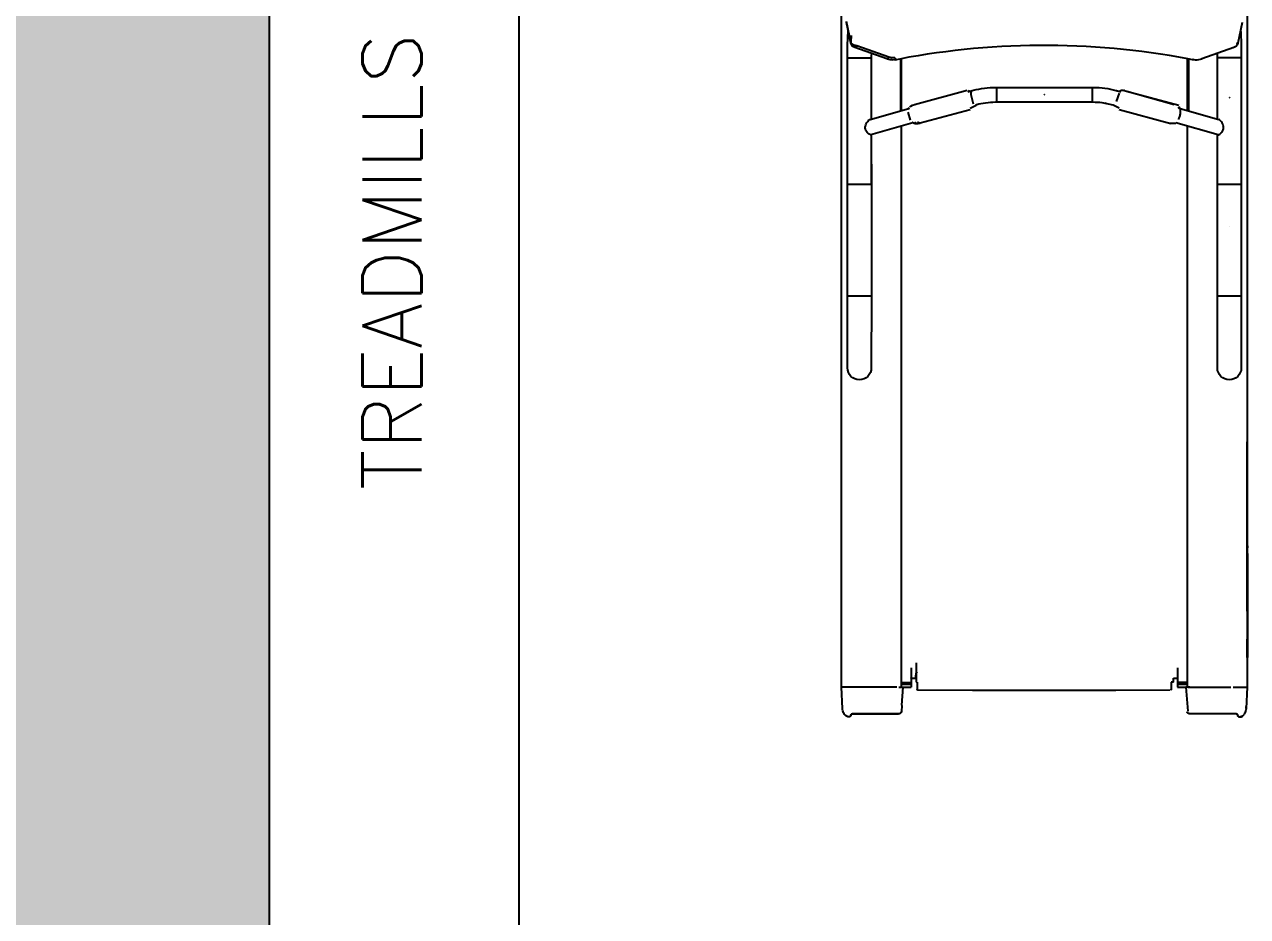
# Model space of a CAD drawing. Header units: millimetres. Extents: x 24547 to 62889, y 34568 to 56011.
# Drawn here: x 27729 to 30326, y 38543 to 40437 of the extents above; entities that cross this region are included whole.
import ezdxf

# ---------------------------------------------------------------- set-up
doc = ezdxf.new("R2010")
doc.units = ezdxf.units.MM
doc.layers.add('www.cad-blocks.net', color=7, linetype='Continuous')
doc.styles.get("Standard").update_dxf_attribs({"font": 'arial.ttf'})

# ---------------------------------------------------------------- blocks, each defined once
blk = doc.blocks.new('A$C510D62A4')
at = {"linetype": 'Continuous'}
for points in [[(3.4, 2154.4), (4, 2156.9)], [(4, 2156.9), (4.7, 2159.1)], [(4.7, 2159.1), (5.6, 2161.2)], [(5.6, 2161.2), (6.8, 2163.1)], [(6.8, 2163.1), (7.2, 2163.7)], [(7.2, 2163.8), (7.1, 2163.6)], [(8, 2164.8), (7.2, 2163.8)], [(9.2, 2166), (8, 2164.8)], [(10.6, 2167), (9.2, 2166)], [(9.4, 2166.1), (9.6, 2166.3)], [(9.6, 2166.3), (10.9, 2167.2)], [(12.1, 2167.8), (10.6, 2167)], [(10.9, 2167.2), (12.1, 2167.8)], [(13.8, 2168.4), (12.1, 2167.8)], [(12.1, 2167.8), (13.4, 2168.3)], [(13.4, 2168.3), (14.5, 2168.7)], [(15.4, 2168.8), (13.8, 2168.4)], [(14.5, 2168.7), (15.6, 2168.9)], [(17.2, 2168.9), (15.4, 2168.8)], [(15.6, 2168.9), (16.8, 2169.1)], [(16.8, 2169.1), (16.9, 2169.1)], [(16.9, 2169.1), (17, 2169.1)], [(16.9, 2169.1), (17, 2169.1)], [(17, 2169.1), (17.2, 2168.9)], [(17, 2169.1), (18, 2169.1)], [(18, 2169.1), (18.8, 2168.8)], [(18.8, 2168.8), (19.4, 2168.3)], [(19.4, 2168.3), (19.9, 2167.8)], [(19.8, 2167.6), (19.4, 2168.1)], [(20.1, 2167.1), (19.8, 2167.6)], [(19.9, 2167.8), (20.1, 2167.4)], [(20.1, 2167.4), (20.3, 2167)], [(20.3, 2166.5), (20.1, 2167.1)], [(20.3, 2166.1), (20.1, 2166.7)], [(20.3, 2167), (20.4, 2166.7)], [(20.4, 2165.9), (20.3, 2166.5)], [(20.4, 2166.7), (20.4, 2166.4)], [(20.4, 2166.4), (20.5, 2166.1)], [(20.4, 2166.1), (20.5, 2166)], [(20.5, 2166.1), (20.5, 2165.5)], [(20.5, 2166), (20.5, 2165.5)], [(20.5, 2165.5), (20.6, 2164.6)], [(20.5, 2165.5), (20.6, 2164.6)], [(20.6, 2164.6), (20.8, 2164.1)], [(20.6, 2164.6), (20.8, 2164.3)], [(20.6, 2164.6), (20.6, 2164.6)], [(20.6, 2164.6), (20.6, 2164.5)], [(20.8, 2164.3), (21.1, 2163.9)], [(20.8, 2164.1), (21.2, 2163.6)], [(21.1, 2163.9), (21.5, 2163.5)], [(21.2, 2163.6), (21.7, 2163.2)], [(21.5, 2163.5), (22.2, 2163.1)], [(21.7, 2163.2), (22.3, 2162.9)], [(22.2, 2163.1), (22.4, 2163.1)], [(22.3, 2162.9), (22.4, 2162.8)], [(22.4, 2163.1), (22.5, 2163)], [(22.4, 2163), (22.4, 2163)], [(22.4, 2162.8), (22.4, 2163)], [(22.4, 2162.8), (23.5, 2162.6)], [(22.5, 2163), (23.4, 2162.8)], [(23.4, 2162.8), (23.8, 2162.8)], [(23.5, 2162.6), (23.8, 2162.6)], [(23.8, 2162.6), (23.8, 2162.8)], [(23.8, 2162.8), (119.5, 2162.7)], [(23.8, 2162.6), (119.5, 2162.5)], [(119.5, 2162.5), (119.5, 2162.7)], [(119.5, 2162.7), (119.7, 2162.7)], [(119.5, 2162.5), (121.4, 2162.4)], [(119.7, 2162.7), (121.2, 2162.7)], [(121.2, 2162.7), (122.7, 2162.5)], [(121.4, 2162.4), (123.1, 2162.1)], [(122.7, 2162.5), (124.2, 2162.1)], [(123.1, 2162.1), (124.4, 2161.6)], [(124.2, 2162.1), (125.6, 2161.6)], [(124.4, 2161.6), (125.1, 2161)], [(125.6, 2161.6), (126.6, 2161)], [(126.4, 2160.4), (125.8, 2160.6)], [(126.9, 2160.2), (126.4, 2160.4)], [(126.6, 2161), (127.4, 2160.2)], [(131.1, 2106), (126.8, 2156.5)], [(127.4, 2159.8), (126.9, 2160.2)], [(127.4, 2160.2), (128, 2159.4)], [(127.8, 2159.4), (127.4, 2159.8)], [(128.1, 2158.9), (127.8, 2159.4)], [(128, 2159.4), (128.3, 2158.4)], [(128.3, 2158.4), (128.1, 2158.9)], [(733.8, 2144.6), (734.5, 2157.7)], [(734.5, 2157.8), (734.7, 2158.8)], [(734.5, 2157.7), (734.6, 2158.3)], [(734.5, 2157.7), (734.5, 2157.8)], [(734.6, 2158.3), (734.8, 2158.8)], [(734.7, 2158.8), (735.2, 2159.7)], [(734.8, 2158.8), (735.1, 2159.3)], [(735.1, 2159.3), (735.5, 2159.7)], [(735.2, 2159.7), (735.8, 2160.5)], [(735.5, 2159.7), (735.9, 2160.1)], [(735.8, 2160.5), (736.6, 2161.1)], [(735.9, 2160.1), (736.5, 2160.3)], [(736.5, 2160.3), (737.1, 2160.5)], [(736.6, 2161.1), (737.5, 2161.6)], [(737.1, 2160.5), (737.7, 2160.5)], [(737.5, 2161.6), (738.9, 2162.1)], [(737.8, 2160.9), (737.7, 2160.5)], [(738.5, 2161.5), (737.8, 2160.9)], [(739.8, 2162), (738.5, 2161.5)], [(738.9, 2162.1), (740.4, 2162.4)], [(741.5, 2162.4), (739.8, 2162)], [(740.4, 2162.4), (742, 2162.6)], [(743.4, 2162.5), (741.5, 2162.4)], [(742, 2162.6), (743.4, 2162.6)], [(743.4, 2162.5), (743.4, 2162.7)], [(743.4, 2162.7), (839.1, 2162.6)], [(839.1, 2162.4), (743.4, 2162.5)], [(839.1, 2162.4), (839.1, 2162.6)], [(839.1, 2162.6), (839.2, 2162.6)], [(839.4, 2162.5), (839.1, 2162.4)], [(839.2, 2162.6), (840.2, 2162.8)], [(840.4, 2162.7), (839.4, 2162.5)], [(840.2, 2162.8), (840.5, 2163)], [(840.4, 2162.7), (840.5, 2162.9)], [(840.6, 2162.8), (840.4, 2162.7)], [(840.5, 2162.9), (840.6, 2163)], [(840.5, 2162.9), (840.5, 2162.9)], [(840.6, 2163), (841.3, 2163.4)], [(841.2, 2163.1), (840.6, 2162.8)], [(841.7, 2163.5), (841.2, 2163.1)], [(841.3, 2163.4), (841.8, 2163.8)], [(842.1, 2164), (841.7, 2163.5)], [(841.8, 2163.8), (842.1, 2164.2)], [(842.3, 2165.3), (842.4, 2166)], [(842.4, 2165.8), (842.3, 2165.3)], [(842.3, 2165.3), (842.3, 2164.4)], [(842.3, 2164.5), (842.3, 2165.3)], [(842.4, 2166), (842.5, 2166.4)], [(842.5, 2166), (842.4, 2165.8)], [(842.5, 2166.4), (842.6, 2166.7)], [(842.6, 2166.7), (842.7, 2167.1)], [(842.6, 2166.4), (842.8, 2167)], [(842.7, 2167.1), (843, 2167.6)], [(842.8, 2167), (843.1, 2167.5)], [(843, 2167.6), (843.4, 2168.1)], [(843.1, 2167.5), (843.5, 2168)], [(843.4, 2168.1), (844.1, 2168.6)], [(843.5, 2168), (844, 2168.3)], [(843.5, 2167.5), (844, 2167.9)], [(844, 2168.3), (844.5, 2168.6)], [(844, 2167.9), (844.5, 2168.2)], [(844.1, 2168.6), (844.9, 2169)], [(844.5, 2168.6), (845.1, 2168.8)], [(844.5, 2168.2), (845.1, 2168.4)], [(844.9, 2169), (845.9, 2169)], [(845.1, 2168.8), (845.7, 2168.8)], [(845.1, 2168.4), (845.7, 2168.4)], [(845.9, 2169), (845.7, 2168.8)], [(845.7, 2168.8), (845.7, 2168.4)], [(845.7, 2168.8), (847.5, 2168.7)], [(846, 2169), (845.9, 2169)], [(845.9, 2169), (846, 2169)], [(846, 2169), (846.1, 2169)], [(846.1, 2169), (847.4, 2168.8)], [(847.4, 2168.8), (848.8, 2168.5)], [(847.5, 2168.7), (849.1, 2168.3)], [(848.8, 2168.5), (850, 2168.1)], [(850, 2168.1), (851.4, 2167.4)], [(850.8, 2167.7), (852.3, 2166.9)], [(851.4, 2167.4), (852.7, 2166.6)], [(852.3, 2166.9), (853.7, 2165.9)], [(852.7, 2166.6), (853.4, 2166.1)], [(853.7, 2165.9), (854.9, 2164.7)], [(854.9, 2164.7), (855.7, 2163.7)], [(855.7, 2163.7), (855.8, 2163.5)], [(855.7, 2163.6), (856.7, 2162.1)], [(856.7, 2162.1), (857.7, 2160.1)], [(857.7, 2160.1), (858.6, 2158)], [(858.6, 2158), (859.2, 2155.7)], [(859.2, 2155.7), (859.6, 2153.2)], [(0.7, 2106), (3, 2150.8)], [(3.1, 2150.7), (3, 2149.9)], [(3, 2149.9), (3.2, 2146.5)], [(3.1, 2151.6), (3.4, 2154.4)], [(3.1, 2150.7), (3.1, 2151.6)], [(3.1, 2150.8), (3.1, 2150.7)], [(731.8, 2105.9), (735, 2143.7)], [(859.6, 2153.2), (859.9, 2150.6)], [(859.8, 2150.7), (859.8, 2150.6)], [(859.8, 2150.6), (859.9, 2149.8)], [(859.9, 2150.7), (862.2, 2105.9)], [(6.4, 2106), (0.7, 2106)], [(6.4, 2106), (0.7, 2106)], [(0.7, 1944.5), (0.7, 2106)], [(8.4, 2106), (6.4, 2106)], [(19.8, 2106), (8.4, 2106)], [(30.7, 2106), (19.8, 2106)], [(126.8, 2105.8), (35.2, 2105.8)], [(122.3, 2106), (131.1, 2106)], [(127.4, 2106), (127.2, 914.7)], [(131, 2107.2), (131.1, 2107.2)], [(131.1, 2107.2), (131.1, 2106)], [(148.9, 2106), (131.1, 2106)], [(148.9, 2099.5), (148.9, 2106)], [(161.8, 2095), (161.8, 2110.6)], [(164.3, 2111.9), (279.6, 2112.8)], [(279.6, 2112.8), (583.7, 2112.7)], [(583.7, 2112.7), (699.1, 2111.8)], [(699.1, 2111.8), (700.3, 2111.8)], [(701.6, 2095.2), (701.6, 2110.6)], [(714, 2099.4), (714, 2105.9)], [(731.8, 2105.9), (714, 2105.9)], [(731.8, 2107.2), (731.8, 2107.2)], [(731.8, 2107.2), (731.8, 2105.9)], [(740.6, 2105.9), (731.8, 2105.9)], [(735.3, 914.6), (735.5, 2105.9)], [(744.8, 2105.7), (836.3, 2105.7)], [(832.1, 2105.9), (843.1, 2105.9)], [(843.1, 2105.9), (854.5, 2105.9)], [(854.5, 2105.9), (856.5, 2105.9)], [(856.5, 2105.9), (862.2, 2105.9)], [(856.5, 2105.9), (862.2, 2105.9)], [(862.2, 2105.9), (862.2, 1990.4)], [(148.9, 2099.5), (127.4, 2099.5)], [(127.4, 2095.8), (148.9, 2095.8)], [(148.9, 2095.8), (148.9, 2099.5)], [(148.9, 2064.8), (148.9, 2095.8)], [(148.9, 2087.2), (157, 2087.2)], [(157, 2095), (157, 2086.4)], [(157, 2095), (159.4, 2095)], [(160.2, 2095), (161.8, 2095)], [(701.6, 2095), (703.2, 2095)], [(703.2, 2054.4), (703.2, 2095)], [(703.2, 2088), (704.1, 2088)], [(704.1, 2086.7), (703.2, 2086.7)], [(703.2, 2086.3), (704.1, 2086.3)], [(704.1, 2086.1), (703.2, 2086.1)], [(704.1, 2084.1), (703.2, 2084.1)], [(704.1, 2083), (703.2, 2083)], [(704.1, 2080.9), (703.2, 2080.9)], [(704.1, 2080.6), (703.2, 2080.6)], [(704.1, 2086.7), (704.1, 2088)], [(704.1, 2087.1), (714, 2087.1)], [(704.1, 2086.7), (704.1, 2086.3)], [(704.1, 2086.3), (704.1, 2086.1)], [(704.1, 2086.1), (704.1, 2084.1)], [(704.1, 2083), (704.1, 2084.1)], [(704.1, 2083), (704.1, 2080.9)], [(704.1, 2080.9), (704.1, 2080.6)], [(704.1, 2075.7), (704.1, 2080.6)], [(714, 2095.8), (714, 2099.4)], [(735.5, 2099.4), (714, 2099.4)], [(735.5, 2095.8), (714, 2095.8)], [(714, 2064.7), (714, 2095.8)], [(714, 2086.9), (714, 2086.1)], [(701.6, 2074.7), (701.6, 2074.9)], [(701.6, 2074.7), (701.6, 2074)], [(702.4, 2074.7), (702.4, 2074)], [(702.4, 2074.7), (702.4, 2074.4)], [(704.1, 2075.7), (703.2, 2075.7)], [(0, 2042.6), (0, 2043.1)], [(0, 2043.1), (0.4, 2043.1)], [(0, 2035), (0, 2042.6)], [(0.4, 2042.6), (0, 2042.6)], [(0, 2034.4), (0, 2035)], [(0, 2035), (0.4, 2035)], [(0, 2030), (0, 2034.4)], [(0.4, 2034.4), (0, 2034.4)], [(0, 2023.2), (0, 2030)], [(0.4, 2030), (0, 2030)], [(0.4, 2042.6), (0.4, 2043.1)], [(0.4, 2042.6), (0.4, 2035)], [(0.4, 2035), (0.4, 2034.4)], [(0.4, 2034.4), (0.4, 2030)], [(0.4, 2030), (0.4, 2023.2)], [(0, 2007), (0, 2023.2)], [(0.4, 2023.2), (0, 2023.2)], [(0, 2004), (0, 2007)], [(0.4, 2007), (0, 2007)], [(0, 1982), (0, 2004)], [(0, 2004), (0.4, 2004)], [(0.4, 2023.2), (0.4, 2007)], [(0.4, 2007), (0.4, 2004)], [(0.4, 1982), (0.4, 2004)], [(0, 1948), (0, 1982)], [(0, 1982), (0.4, 1982)], [(0.4, 1948), (0.4, 1982)], [(862.2, 1990.4), (862, 559.9)], [(0, 1927.6), (0, 1948)], [(0, 1948), (0.4, 1948)], [(0.4, 1935.2), (0.4, 1948)], [(0, 1925.9), (0, 1927.6)], [(0, 1927.6), (0.4, 1927.6)], [(0, 1926.1), (0.4, 1926.1)], [(0, 1913), (0, 1925.9)], [(0.7, 1944.5), (0.4, 1944.5)], [(0.4, 1935.2), (0.4, 1924.6)], [(0.4, 1913), (0.4, 1925.9)], [(0.7, 1944.5), (0.6, 1584.6)], [(0, 1902.6), (0, 1913)], [(0, 1913), (0.4, 1913)], [(0, 1891), (0, 1902.6)], [(0, 1902.6), (0.4, 1902.6)], [(0.4, 1902.6), (0.4, 1913)], [(0.4, 1891), (0.4, 1902.6)], [(0, 1883.2), (0, 1891)], [(0, 1891), (0.4, 1891)], [(0, 1879.4), (0, 1883.2)], [(0, 1883.2), (0.4, 1883.2)], [(0, 1869.9), (0, 1879.4)], [(0, 1879.4), (0.4, 1879.4)], [(0, 1869.9), (0.4, 1869.9)], [(0, 1865.3), (0, 1869.8)], [(0.4, 1883.2), (0.4, 1891)], [(0.4, 1879.4), (0.4, 1883.2)], [(0.4, 1871.9), (0.4, 1879.4)], [(0.4, 1871.9), (0.4, 1869.9)], [(0.4, 1865.3), (0.4, 1869.8)], [(0, 1849.7), (0, 1865.3)], [(0, 1865.3), (0.4, 1865.3)], [(0, 1837.8), (0, 1849.7)], [(0, 1849.7), (0.4, 1849.7)], [(0.4, 1849.7), (0.4, 1865.3)], [(0.4, 1837.8), (0.4, 1849.7)], [(0, 1826.8), (0, 1837.8)], [(0, 1837.8), (0.4, 1837.8)], [(0, 1821.9), (0, 1826.8)], [(0, 1826.8), (0.4, 1826.8)], [(0, 1818.4), (0.1, 1818.4)], [(0.1, 1821.8), (0.1, 1686.1)], [(0.1, 1821.8), (0.4, 1821.8)], [(0.4, 1826.8), (0.4, 1837.8)], [(0.4, 1821.8), (0.4, 1826.8)], [(0.4, 1821.8), (0.4, 1686.1)], [(0, 1805.5), (0, 1810)], [(0, 1810), (0.1, 1810)], [(0, 1805.5), (0.1, 1805.5)], [(0.1, 1805.1), (0, 1805.1)], [(0.4, 1787.4), (0.4, 1787.8)], [(0.1, 1686.1), (0.1, 1684.1)], [(0.1, 1686.1), (0.4, 1686.1)], [(0.1, 1684.1), (0.1, 1683)], [(0.1, 1684.1), (0.4, 1684.1)], [(0.1, 1683), (0.1, 1675.7)], [(0.1, 1683), (0.4, 1683)], [(0.1, 1678.8), (0.1, 1670.2)], [(0.1, 1670.2), (0.1, 1629.9)], [(0.1, 1670.2), (0.4, 1670.2)], [(0.4, 1686.1), (0.4, 1684.6)], [(0.4, 1684.6), (0.4, 1683)], [(0.4, 1683), (0.4, 1675.7)], [(0.4, 1678.8), (0.4, 1670.2)], [(0.4, 1670.2), (0.4, 1629.9)], [(0.1, 1629.9), (0.1, 1624.1)], [(0.1, 1629.9), (0.4, 1629.9)], [(0.1, 1624.1), (0.1, 1587.3)], [(0.1, 1624.1), (0.4, 1624.1)], [(0.4, 1629.9), (0.4, 1624.1)], [(0.4, 1624.1), (0.3, 1587.3)], [(0.1, 1587.3), (0.1, 1575.3)], [(0.1, 1587.3), (0.3, 1587.3)], [(0.3, 1587.3), (0.3, 1575.3)], [(0.6, 1584.6), (0.3, 1584.6)], [(0.5, 560.8), (0.6, 1584.6)], [(0.1, 1575.3), (0.3, 1575.3)], [(0.1, 1575.3), (0.1, 1564.7)], [(0.1, 1564.7), (0.1, 1564.1)], [(0.1, 1564.7), (0.3, 1564.7)], [(0.1, 1561.5), (0.1, 1561.4)], [(0.1, 1561.5), (0.3, 1561.5)], [(0.1, 1561.4), (0.1, 1532.5)], [(0.3, 1575.3), (0.3, 1564.7)], [(0.3, 1564.7), (0.3, 1564.1)], [(0.3, 1561.5), (0.3, 1561.4)], [(0.3, 1561.4), (0.3, 1532.5)], [(0.1, 1532.5), (0.3, 1532.5)], [(13.2, 1276), (13.3, 1428.1)], [(63.9, 1428.1), (63.9, 1276)], [(798.7, 1275.9), (798.8, 1428)], [(849.4, 1428), (849.4, 1275.9)], [(13.2, 1276), (63.9, 1276)], [(13.2, 1038.6), (13.2, 1276)], [(63.9, 1276), (63.9, 1038.6)], [(798.7, 1275.9), (849.4, 1275.9)], [(798.7, 1038.5), (798.7, 1275.9)], [(849.4, 1275.9), (849.4, 1038.5)], [(37.9, 1127.6), (37.5, 1127.6)], [(13.2, 1038.6), (63.9, 1038.6)], [(13.2, 1038.3), (13.2, 1038.6)], [(13.2, 1038.3), (63.9, 1038.3)], [(13.2, 769.7), (13.2, 1038.3)], [(15.6, 1038.3), (15.6, 1038.6)], [(61.5, 1038.6), (61.5, 1038.3)], [(63.9, 1038.6), (63.9, 1038.3)], [(63.9, 1038.3), (63.9, 932.6)], [(798.7, 1038.5), (849.4, 1038.5)], [(798.7, 997.2), (798.7, 1038.5)], [(849.5, 1038.2), (798.8, 1038.2)], [(798.8, 932.5), (798.8, 1038.2)], [(801.1, 1038.2), (801.1, 1038.5)], [(847, 1038.5), (847, 1038.2)], [(849.4, 1038.5), (849.4, 1038.2)], [(849.5, 1038.2), (849.4, 769.6)], [(51.2, 920.4), (51, 917.9)], [(51, 917.9), (51.1, 915.7)], [(51.1, 915.7), (51.5, 913.6)], [(51.7, 922.7), (51.2, 920.4)], [(51.5, 913.6), (52.5, 910.6)], [(52.8, 925.1), (51.7, 922.7)], [(52.5, 910.6), (53.9, 907.9)], [(54.1, 927.3), (52.8, 925.1)], [(55.6, 929.1), (54.1, 927.3)], [(57.2, 930.6), (55.6, 929.1)], [(58.6, 931.7), (57.2, 930.6)], [(60, 932.4), (58.6, 931.7)], [(61.2, 932.9), (60, 932.4)], [(62.2, 933), (61.2, 932.9)], [(62.5, 932.9), (62.2, 933)], [(62.6, 932.9), (151.9, 907.7)], [(162.9, 909.6), (272.3, 879.8)], [(695, 908.2), (699.8, 909.5)], [(699.8, 909.5), (700.5, 909.6)], [(699.8, 909.5), (700.2, 909.6)], [(700.2, 909.6), (702.1, 909.9)], [(700.5, 909.6), (701.4, 909.6)], [(701.4, 909.6), (702.3, 909.3)], [(702.1, 909.9), (704, 910)], [(702.3, 909.3), (703.2, 908.9)], [(704, 910), (705.9, 909.7)], [(705.9, 909.7), (707.6, 909.2)], [(707.6, 909.2), (709.3, 908.5)], [(710.7, 907.7), (800.1, 932.8)], [(800.1, 932.8), (801, 932.9)], [(801, 932.9), (802.1, 932.6)], [(802.1, 932.6), (803.4, 931.9)], [(803.4, 931.9), (804.9, 931)], [(804.9, 931), (806.3, 929.7)], [(806.3, 929.7), (807.9, 928)], [(807.9, 928), (809.3, 926)], [(809.7, 909.6), (808.2, 906.9)], [(809.3, 926), (810.5, 923.7)], [(810.7, 912.2), (809.7, 909.6)], [(810.5, 923.7), (811.3, 921.2)], [(811.3, 914.4), (810.7, 912.2)], [(811.3, 921.2), (811.6, 918.9)], [(811.6, 916.6), (811.3, 914.4)], [(811.6, 918.9), (811.6, 916.6)], [(53.9, 907.9), (55.5, 905.5)], [(55.5, 905.5), (57.2, 903.4)], [(57.2, 903.4), (58.5, 902.1)], [(58.5, 902.1), (59.7, 901.1)], [(59.7, 901.1), (60.9, 900.5)], [(60.9, 900.5), (61.2, 900.4)], [(143.3, 877.2), (61.2, 900.4)], [(63.9, 899.7), (63.8, 769.7)], [(142.3, 886.9), (142.2, 885.2)], [(142.2, 885.2), (142.2, 883.6)], [(142.2, 883.6), (142.2, 882.1)], [(142.6, 888.7), (142.3, 886.9)], [(142.9, 890.5), (142.6, 888.7)], [(143.3, 892.3), (142.9, 890.5)], [(143.8, 894.1), (143.3, 892.3)], [(144.4, 895.9), (143.8, 894.1)], [(145, 897.6), (144.4, 895.9)], [(145.7, 899.2), (145, 897.6)], [(146.4, 900.8), (145.7, 899.2)], [(164.6, 908.4), (151.9, 908.4)], [(589.1, 879.8), (695, 908.2)], [(695, 908.2), (695.7, 908.3)], [(695.3, 908.2), (695, 908.2)], [(696.2, 908.3), (695.3, 908.2)], [(695.7, 908.3), (696.6, 908.3)], [(697.1, 908.1), (696.2, 908.3)], [(696.6, 908.3), (697.5, 908)], [(698.1, 907.7), (697.1, 908.1)], [(697.5, 908), (698.4, 907.6)], [(699.1, 907.1), (698.1, 907.7)], [(698.4, 907.6), (699.4, 906.9)], [(700.1, 906.3), (699.1, 907.1)], [(699.4, 906.9), (700.4, 906.1)], [(703.2, 908.9), (704.2, 908.2)], [(704.2, 908.2), (705.1, 907.4)], [(705.1, 907.4), (706.1, 906.4)], [(709.3, 908.5), (710.9, 907.6)], [(710.9, 907.6), (711.2, 907.3)], [(711.2, 907.3), (712, 906.7)], [(715.8, 901.9), (720.4, 885.1)], [(801.4, 900.3), (719.3, 877.2)], [(798.8, 769.6), (798.8, 899.6)], [(801.6, 900.3), (801.4, 900.3)], [(802.6, 900.8), (801.6, 900.3)], [(803.7, 901.6), (802.6, 900.8)], [(805.1, 902.9), (803.7, 901.6)], [(806.5, 904.5), (805.1, 902.9)], [(808.2, 906.9), (806.5, 904.5)], [(125.6, 772), (125.6, 882.3)], [(127.2, 881.8), (127.2, 771.7)], [(142.2, 882.1), (142.4, 880.7)], [(142.4, 880.7), (142.6, 879.4)], [(142.6, 879.4), (143, 878.6)], [(143, 878.6), (142.6, 879.4)], [(142.6, 879.4), (142.9, 878.2)], [(142.9, 878.2), (143.1, 877.8)], [(143, 878.6), (143.5, 877.9)], [(143.5, 877.9), (143, 878.6)], [(143.4, 877.1), (143.1, 877.9)], [(144.3, 875.5), (143.4, 877.1)], [(143.5, 877.9), (144, 877.3)], [(144, 877.3), (143.5, 877.9)], [(144, 877.3), (144.7, 876.7)], [(144.7, 876.7), (144, 877.3)], [(145.4, 874.1), (144.3, 875.5)], [(144.7, 876.7), (145.5, 876.2)], [(145.5, 876.2), (144.7, 876.7)], [(146.6, 872.7), (145.4, 874.1)], [(145.5, 876.2), (146.3, 875.7)], [(146.3, 875.7), (145.5, 876.2)], [(256.6, 840.4), (145.6, 870.3)], [(146.3, 875.7), (147.2, 875.3)], [(147.2, 875.3), (146.3, 875.7)], [(256.2, 840.7), (155.5, 869)], [(272.3, 876.7), (285, 870.3)], [(272.3, 845), (278.7, 862.6)], [(285, 870.3), (308.4, 865.4)], [(298.4, 867), (303.3, 866.1)], [(308.4, 865.4), (313.5, 864.8)], [(313.5, 864.8), (318.6, 864.4)], [(318.6, 864.4), (323.8, 864.2)], [(323.8, 864.2), (328.8, 864.1)], [(328.8, 864.1), (329.9, 864.1)], [(329.9, 832.4), (329.9, 864.1)], [(329.9, 864.1), (532.7, 864)], [(532.7, 864), (535.4, 864.1)], [(532.7, 832.4), (532.7, 864)], [(535.4, 864.1), (540.6, 864.2)], [(540.6, 864.2), (545.8, 864.5)], [(545.8, 864.5), (551, 865)], [(551, 865), (556.1, 865.6)], [(556.1, 865.6), (561.1, 866.4)], [(561.1, 866.4), (565.9, 867.3)], [(565.9, 867.3), (570.7, 868.3)], [(570.7, 868.3), (575, 869.5)], [(575, 869.5), (576, 869.7)], [(576.6, 869.8), (576, 869.7)], [(589.1, 876.6), (576.4, 870.3)], [(577.4, 869.7), (576.6, 869.8)], [(587.7, 847.4), (582.7, 867.1)], [(707.1, 869), (595.4, 838.6)], [(711, 869.9), (706.2, 868.5)], [(706.8, 868.8), (706.2, 868.5)], [(706.4, 868.6), (706.2, 868.5)], [(707.1, 869), (706.4, 868.6)], [(706.9, 868.9), (706.8, 868.8)], [(706.8, 868.8), (706.8, 868.8)], [(706.8, 868.8), (706.8, 868.8)], [(706.8, 868.8), (706.8, 868.8)], [(706.8, 868.8), (706.8, 868.8)], [(706.9, 868.9), (706.9, 868.9)], [(707.1, 869), (707.1, 869)], [(712.5, 870.4), (711, 869.9)], [(711.1, 869.9), (711, 869.9)], [(711.8, 870.3), (711.1, 869.9)], [(712.5, 870.8), (711.8, 870.3)], [(713.2, 871.6), (712.5, 870.8)], [(714.2, 871.3), (712.5, 870.4)], [(713.7, 872.5), (713.2, 871.6)], [(714.1, 873.6), (713.7, 872.5)], [(715.7, 872.4), (714.2, 871.3)], [(717.1, 873.7), (715.7, 872.4)], [(719.2, 876.9), (718.2, 875.3)], [(718.6, 877.2), (719.2, 877.8)], [(719.2, 877.8), (718.6, 877.2)], [(719.2, 877.8), (719.7, 878.5)], [(719.7, 878.5), (719.2, 877.8)], [(719.6, 877.8), (719.2, 876.9)], [(719.7, 878.1), (719.5, 877.7)], [(720, 879.3), (719.7, 878.1)], [(720, 879.3), (719.7, 878.5)], [(735.3, 771.6), (735.3, 881.7)], [(737, 771.9), (737, 882.1)], [(37.9, 854.5), (37.9, 853.7)], [(37.9, 854.5), (38.3, 854.5)], [(261.9, 838.9), (257.1, 840.2)], [(260.3, 839.9), (261, 839.3)], [(261, 839.3), (261.7, 838.9)], [(261.7, 838.9), (261.8, 838.9)], [(261.9, 838.9), (261.8, 838.9)], [(263.9, 838.5), (261.9, 838.9)], [(265.8, 838.4), (263.9, 838.5)], [(267.6, 838.6), (265.8, 838.4)], [(269.5, 839.1), (267.6, 838.6)], [(278.1, 839.3), (268.9, 841.8)], [(271.2, 839.9), (269.5, 839.1)], [(277.6, 839.4), (277, 839.8)], [(278.1, 839.3), (277.6, 839.4)], [(279.9, 838.8), (278.1, 839.3)], [(285.4, 837.4), (279.9, 838.8)], [(291.1, 836.1), (285.4, 837.4)], [(296.9, 835.1), (291.1, 836.1)], [(302.8, 834.2), (296.9, 835.1)], [(308.7, 833.5), (302.8, 834.2)], [(314.7, 833), (308.7, 833.5)], [(320.7, 832.6), (314.7, 833)], [(326.7, 832.4), (320.7, 832.6)], [(329.9, 832.4), (326.7, 832.4)], [(532.7, 832.4), (329.9, 832.4)], [(431.3, 848.2), (431.3, 847.8)], [(431.3, 848.2), (431.7, 848.2)], [(534.6, 832.4), (532.7, 832.4)], [(540.7, 832.5), (534.6, 832.4)], [(546.7, 832.8), (540.7, 832.5)], [(552.7, 833.3), (546.7, 832.8)], [(558.6, 834), (552.7, 833.3)], [(564.5, 834.8), (558.6, 834)], [(570.3, 835.9), (564.5, 834.8)], [(576, 837.1), (570.3, 835.9)], [(581.6, 838.4), (576, 837.1)], [(584.6, 839.2), (581.6, 838.4)], [(593.7, 841.8), (584.6, 839.2)], [(584.6, 839.2), (585, 839.4)], [(585, 839.4), (585.6, 839.8)], [(585.6, 839.8), (586.2, 840.4)], [(586.2, 840.4), (586.6, 841.2)], [(586.6, 841.2), (587, 842.2)], [(587, 842.2), (587.3, 843.3)], [(587.3, 843.3), (587.6, 844.5)], [(587.6, 844.5), (587.7, 845.9)], [(587.7, 845.9), (587.7, 847.4)], [(590.3, 840.5), (589.9, 840.7)], [(591.3, 839.9), (589.9, 840.7)], [(591.1, 840.1), (590.3, 840.5)], [(591.9, 840), (591.1, 840.1)], [(591.3, 841.1), (591.5, 841.1)], [(592.9, 839.2), (591.3, 839.9)], [(13.2, 769.7), (63.8, 769.7)], [(13.2, 764.9), (13.2, 769.7)], [(13.2, 759.2), (13.2, 764.9)], [(13.3, 753.5), (13.2, 759.2)], [(13.4, 747.8), (13.3, 753.5)], [(28.8, 748), (97, 772.1)], [(63.8, 769.7), (63.8, 766.8)], [(63.8, 766.8), (63.9, 761.3)], [(63.9, 761.3), (63.9, 760.4)], [(97, 772.1), (97.2, 772.2)], [(97.4, 772.1), (97, 772.1)], [(97.2, 772.2), (100.5, 773.1)], [(97.9, 772), (97.4, 772.1)], [(98.5, 771.6), (97.9, 772)], [(99.1, 771.1), (98.5, 771.6)], [(100.5, 773.1), (103.9, 773.9)], [(103.9, 773.9), (107.3, 774.3)], [(107.3, 774.3), (110.3, 774.4)], [(110.3, 774.4), (113.2, 774.2)], [(113.2, 774.2), (116, 773.9)], [(115.5, 772.9), (115.8, 773.4)], [(115.8, 773.4), (116.1, 773.7)], [(116, 773.9), (116.5, 773.8)], [(116.1, 773.7), (116.4, 773.8)], [(116.4, 773.8), (116.5, 773.8)], [(116.5, 773.8), (126.6, 771.8)], [(126.6, 771.8), (146, 768.2)], [(146, 768.2), (165.5, 764.9)], [(165.5, 764.9), (185, 761.8)], [(185, 761.8), (204.5, 759)], [(204.5, 759), (224.2, 756.3)], [(224.2, 756.3), (243.8, 754)], [(243.8, 754), (263.6, 751.8)], [(601.3, 752), (621, 754.2)], [(621, 754.2), (640.7, 756.6)], [(640.7, 756.6), (660.3, 759.2)], [(660.3, 759.2), (679.9, 762.1)], [(679.9, 762.1), (699.4, 765.2)], [(699.4, 765.2), (718.8, 768.6)], [(718.8, 768.6), (738.2, 772.2)], [(738.2, 772.2), (746.1, 773.7)], [(746.1, 773.7), (746.8, 773.8)], [(746.2, 773.7), (746.1, 773.7)], [(746.5, 773.6), (746.2, 773.7)], [(746.8, 773.3), (746.5, 773.6)], [(746.8, 773.8), (749.5, 774.2)], [(747.1, 772.8), (746.8, 773.3)], [(747.4, 772.2), (747.1, 772.8)], [(747.8, 771.4), (747.4, 772.2)], [(748.2, 770.5), (747.8, 771.4)], [(748.6, 769.4), (748.2, 770.5)], [(748.6, 769.4), (751.7, 769.8)], [(749.5, 774.2), (752.4, 774.3)], [(751.7, 769.8), (755, 769.6)], [(752.4, 774.3), (755.4, 774.2)], [(755, 769.6), (758.3, 769.1)], [(755.4, 774.2), (758.4, 773.8)], [(758.3, 769.1), (761.4, 768.2)], [(758.4, 773.8), (761.6, 773.2)], [(761.4, 768.2), (762.1, 769.3)], [(761.4, 768.2), (829.6, 744.1)], [(761.6, 773.2), (764.7, 772.3)], [(762.1, 769.3), (762.8, 770.2)], [(762.8, 770.2), (763.5, 771)], [(763.5, 771), (764.1, 771.5)], [(764.1, 771.5), (764.7, 771.9)], [(764.7, 772.3), (765.6, 771.9)], [(764.7, 771.9), (765.2, 772)], [(765.2, 772), (765.7, 772)], [(765.7, 772), (833.8, 747.9)], [(798.7, 760.3), (798.8, 765.6)], [(849.4, 769.6), (798.8, 769.6)], [(798.8, 765.6), (798.8, 769.6)], [(849.4, 755), (849.3, 749.3)], [(849.4, 769.6), (849.4, 766.6)], [(849.4, 766.6), (849.4, 760.8)], [(849.4, 760.8), (849.4, 755)], [(11.3, 694.9), (20.6, 738.7)], [(13.5, 742.1), (13.4, 747.8)], [(13.6, 736.6), (13.5, 742.1)], [(13.8, 731.1), (13.6, 736.6)], [(14, 725.7), (13.8, 731.1)], [(20.5, 738), (20.6, 738.7)], [(20.5, 736.7), (20.5, 738)], [(20.8, 737.8), (20.5, 736.7)], [(21.3, 738.8), (20.8, 737.8)], [(22, 739.8), (21.3, 738.8)], [(23, 740.7), (22, 739.8)], [(29.2, 748.1), (28.8, 748)], [(30.3, 747.6), (29.8, 747.9)], [(31, 747), (30.3, 747.6)], [(263.6, 751.8), (283.3, 749.9)], [(283.3, 749.9), (303.2, 748.2)], [(303.2, 748.2), (323, 746.8)], [(323, 746.8), (342.9, 745.6)], [(342.9, 745.6), (362.7, 744.7)], [(362.7, 744.7), (382.6, 743.9)], [(382.6, 743.9), (402.6, 743.5)], [(402.6, 743.5), (422.5, 743.2)], [(422.5, 743.2), (442.4, 743.3)], [(442.4, 743.3), (462.3, 743.5)], [(462.3, 743.5), (482.3, 744)], [(482.3, 744), (502.2, 744.7)], [(502.2, 744.7), (522, 745.7)], [(522, 745.7), (541.9, 746.9)], [(541.9, 746.9), (561.7, 748.4)], [(561.7, 748.4), (581.6, 750.1)], [(581.6, 750.1), (601.3, 752)], [(829.6, 744.1), (830.3, 745.2)], [(829.6, 744.1), (831.2, 744)], [(830.3, 745.2), (831, 746.1)], [(831, 746.1), (831.6, 746.9)], [(831.2, 744), (832.9, 743.7)], [(831.6, 746.9), (832.3, 747.5)], [(832.3, 747.5), (832.8, 747.8)], [(832.8, 747.8), (833.4, 748)], [(832.9, 743.7), (834.4, 743.3)], [(833.4, 748), (833.8, 747.9)], [(834.4, 743.3), (835.9, 742.8)], [(835.9, 742.8), (837.3, 742.2)], [(837.3, 742.2), (838.5, 741.4)], [(838.5, 741.4), (839.6, 740.6)], [(839.6, 740.6), (840.6, 739.7)], [(840.6, 739.7), (841.3, 738.7)], [(841.3, 738.7), (841.8, 737.7)], [(841.4, 722.6), (842.1, 736.6)], [(841.8, 737.7), (842.1, 736.6)], [(842, 738.6), (851.3, 694.8)], [(842.1, 737.9), (842, 738.6)], [(842.1, 736.6), (842.1, 737.9)], [(842.1, 736.6), (851.5, 692.8)], [(848.6, 727.3), (848.4, 722)], [(848.8, 732.6), (848.6, 727.3)], [(849, 738.1), (848.8, 732.6)], [(849.2, 743.7), (849, 738.1)], [(849.3, 749.3), (849.2, 743.7)], [(14.2, 720.5), (14, 725.7)], [(14.5, 715.4), (14.2, 720.5)], [(14.7, 711.1), (14.5, 715.4)], [(847.9, 711.9), (847.8, 711)], [(848.2, 716.9), (847.9, 711.9)], [(848.4, 722), (848.2, 716.9)]]:
    blk.add_lwpolyline(points, dxfattribs=at)
for points in [[(161.8, 2110.6, -0.414086), (163.1, 2111.9)], [(700.3, 2111.8, -0.414086), (701.6, 2110.6)], [(159.4, 2095, -0.414329), (160.2, 2094.3)], [(13.3, 1428.1, -1), (63.9, 1428.1)], [(798.8, 1428, -1), (849.4, 1428)], [(798.8, 994.9, -0.022361), (798.7, 997.2)], [(20.6, 738.7, -0.260875), (28.8, 748)], [(833.8, 747.9, -0.260875), (842, 738.6)]]:
    blk.add_lwpolyline(points, format="xyb", dxfattribs=at)
blk = doc.blocks.new('FORMAT')
at = {"layer": 'www.cad-blocks.net', "true_color": 0x444444}
blk.add_hatch(color=250, dxfattribs=at).paths.add_polyline_path([(24547.5, 56010.9), (24547.5, 34567.8), (28248.9, 34567.8), (28248.9, 56010.9)])
at = {"layer": 'www.cad-blocks.net'}
blk.add_line((28248.9, 56010.9), (28248.9, 34567.8), dxfattribs=at)
at = {"layer": 'www.cad-blocks.net', "color": 250, "true_color": 0x444444}
blk.add_line((28248.9, 56010.9), (28248.9, 34567.8), dxfattribs=at)
at = {"layer": 'www.cad-blocks.net', "color": 155, "true_color": 0x546d8e}
for p, q in [((28248.9, 55267), (28248.9, 35325.8)), ((28778.4, 55267), (28778.4, 35325.8))]:
    blk.add_line(p, q, dxfattribs=at)
at = {"layer": 'www.cad-blocks.net', "color": 155, "true_color": 0x546d8e, "insert": (28447, 39449.1), "char_height": 125, "attachment_point": 1, "rotation": 90}
blk.add_mtext_dynamic_manual_height_columns('{\\Fsimplex|c0;TREADMILLS}', width=5331.342, gutter_width=12.5, heights=[0], dxfattribs=at)

msp = doc.modelspace()

# ---------------------------------------------------------------- block references
msp.add_blockref('FORMAT', (0, 0))
at = {"rotation": 180}
msp.add_blockref('A$C510D62A4', (30325.9, 41136), dxfattribs=at)

doc.saveas('drawing.dxf')
